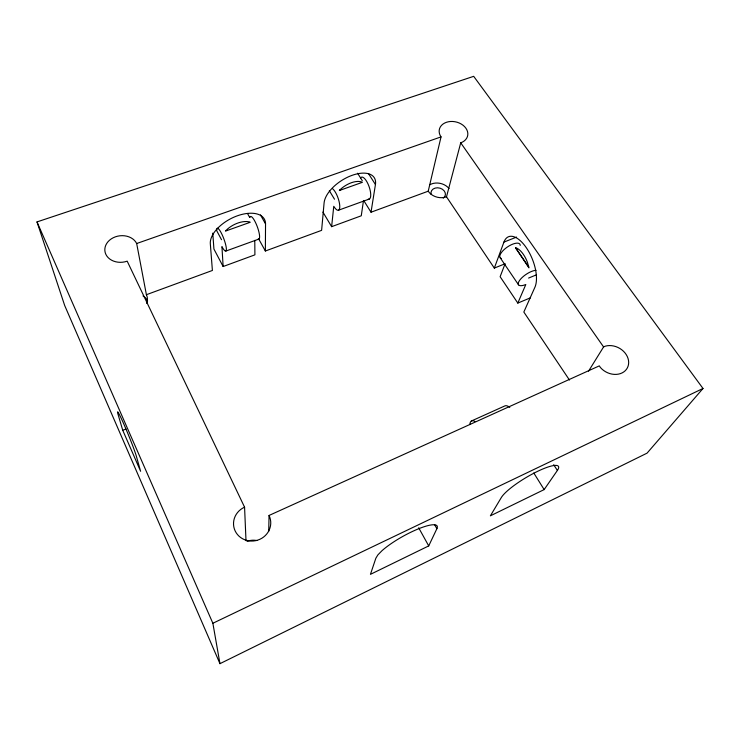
<?xml version="1.0" encoding="UTF-8"?>
<svg xmlns="http://www.w3.org/2000/svg" width="740" height="740" viewBox="0 0 740 740"><rect width="100%" height="100%" fill="white"/><g stroke="black" fill="none" stroke-linecap="round" stroke-linejoin="round"><path stroke-width="1.11" d="M504.957 263.81L494.32 268.093L446.498 196.812A13.477 10.545 13 0 1 428.22 191.197L371.018 212.214L375.439 184.528A28.999 15.17 -32.5 0 0 352.074 175.343A28.999 15.17 -32.5 0 0 324.092 202.936L321.613 230.353L265.364 251.008L265.54 223.933L260.452 214.878M268.731 531.302L269.055 515.456L599.298 365.875L600.427 367.521A16.807 13.644 28.5 0 0 622.127 372.904A16.807 13.644 28.5 0 0 626.29 354.7A16.807 13.644 28.5 0 0 605.311 346.172L603.581 346.93L588.55 371.166M363.433 200.975L361.268 215.793L331.631 226.671L333.759 206.284A11.748 3.709 70.5 0 0 339.743 205.554A11.748 3.709 70.5 0 0 332.538 188.672M428.22 191.197L441.031 136.891A14.504 10.943 12.8 0 1 446.35 122.322A14.504 10.943 12.8 0 1 465.913 128.233A14.504 10.943 12.8 0 1 460.724 142.838L446.498 196.812M494.32 268.093L503.94 242.091L516.603 237.087M505.013 263.967L500.129 276.714L517.815 303.086L530.552 297.767M517.815 303.086L525.816 284.512A12.136 4.412 -33.9 0 1 519.684 280.266A12.136 4.412 -33.9 0 1 536.065 270.313M436.878 528.702A35.076 7.65 -29.2 0 0 418.858 528.665A35.076 7.65 -29.2 0 0 381.905 550.782L377.863 554.917L375.865 558.201L370.435 574.351L428.719 545.907L436.878 528.702L434.648 524.734M557.368 470.464A33.67 7.021 -30.8 0 0 537.481 471.399A33.67 7.021 -30.8 0 0 501.304 497.567L490.389 515.826L544.15 489.593L557.368 470.464L553.705 464.711M703 388.482L647.065 453.139L219.956 663.669L64.685 305.5L37 221.917L473.683 76.331L703 388.482L212.87 623.265L219.956 663.669M471.371 421.014L504.513 406.066A16.391 6.429 64.4 0 1 509.786 407.351M528.591 278.064L536.546 274.79M122.748 430.282L118.28 415.159A25.382 1.267 67.7 0 1 124.218 424.964A25.382 1.267 67.7 0 1 136.632 457.209L140.609 471.288L122.748 430.282L125.939 428.987M146.649 303.326A15.216 12.598 -8.7 0 0 146.4 294.705L212.399 270.461L210.317 243.728A30.035 16.326 -27.9 0 1 237.3 215.83A30.035 16.326 -27.9 0 1 265.54 223.933M212.769 233.128L213.925 249.047L223.138 266.52L254.911 254.847L254.773 240.371M225.913 251.045L258.963 239.057M338.624 210.169L369.353 199.023M245.995 540.644L244.57 507.178L127.188 261.164A16.53 13.274 -7.4 0 1 105.913 254.468A16.53 13.274 -7.4 0 1 115.385 236.837A16.53 13.274 -7.4 0 1 136.669 243.516L441.031 136.891M515.493 247.715L528.934 267.852L527.518 262.561A17.797 8.27 68.1 0 0 515.493 247.715L528.804 267.02M460.724 142.838L603.581 346.93M500.166 257.714L518.564 284.863M569.458 380.027L523.827 312.039L534.9 287.277A29.665 13.745 68.1 0 0 526.307 247.715A29.665 13.745 68.1 0 0 503.94 242.091M368.631 173.826L375.439 184.528M357.596 173.225L362.286 180.671M533.78 472.971L544.15 489.593M363.729 200.522L371.018 212.214M329.328 190.698L334.499 199.208M322.918 212.093L331.631 226.671M247.502 213.499L249.695 217.431M258.695 238.964L265.364 251.008M418.683 527.787L428.719 545.907M221.519 239.714L216.709 230.695A12.182 2.461 69.5 0 1 221.094 232.647A12.182 2.461 69.5 0 1 226.375 248.751A12.182 2.461 69.5 0 1 221.935 246.624L223.138 266.52M37 221.917L212.87 623.265M136.669 243.516L146.4 294.705M249.861 217.431A12.053 2.84 69.8 0 1 257.085 226.163A12.053 2.84 69.8 0 1 258.186 239.066M360.482 178.192A11.627 4.033 70.8 0 1 368.899 186.101A11.627 4.033 70.8 0 1 368.289 199.143M247.058 541.375A17.048 16.409 -21.1 0 1 256.826 540.533M269.055 515.456A18.676 17.751 -13.4 0 1 259.851 539.303A18.676 17.751 -13.4 0 1 235.154 530.941A18.676 17.751 -13.4 0 1 244.57 507.178M429.811 184.75A13.348 10.499 13 0 1 449.032 188.543M431.17 194.463A7.317 5.753 13 0 1 440.115 188.191A7.317 5.753 13 0 1 443.288 198.181M143.014 295.935A15.059 12.506 -8.9 0 1 147.584 300.93M469.817 424.557A16.585 5.929 64.8 0 1 474.886 421.439M501.23 258.454A11.96 4.699 -34.3 0 1 507.288 247.068A11.96 4.699 -34.3 0 1 520.229 245.412M226.024 230.464L225.515 231.084L250.231 222.278L249.713 222.019A18.019 9.796 -27.9 0 0 226.024 230.464M339.901 189.903L339.364 190.513L362.332 182.336L361.916 182.059A17.399 9.093 -32.5 0 0 339.901 189.903"/></g></svg>
